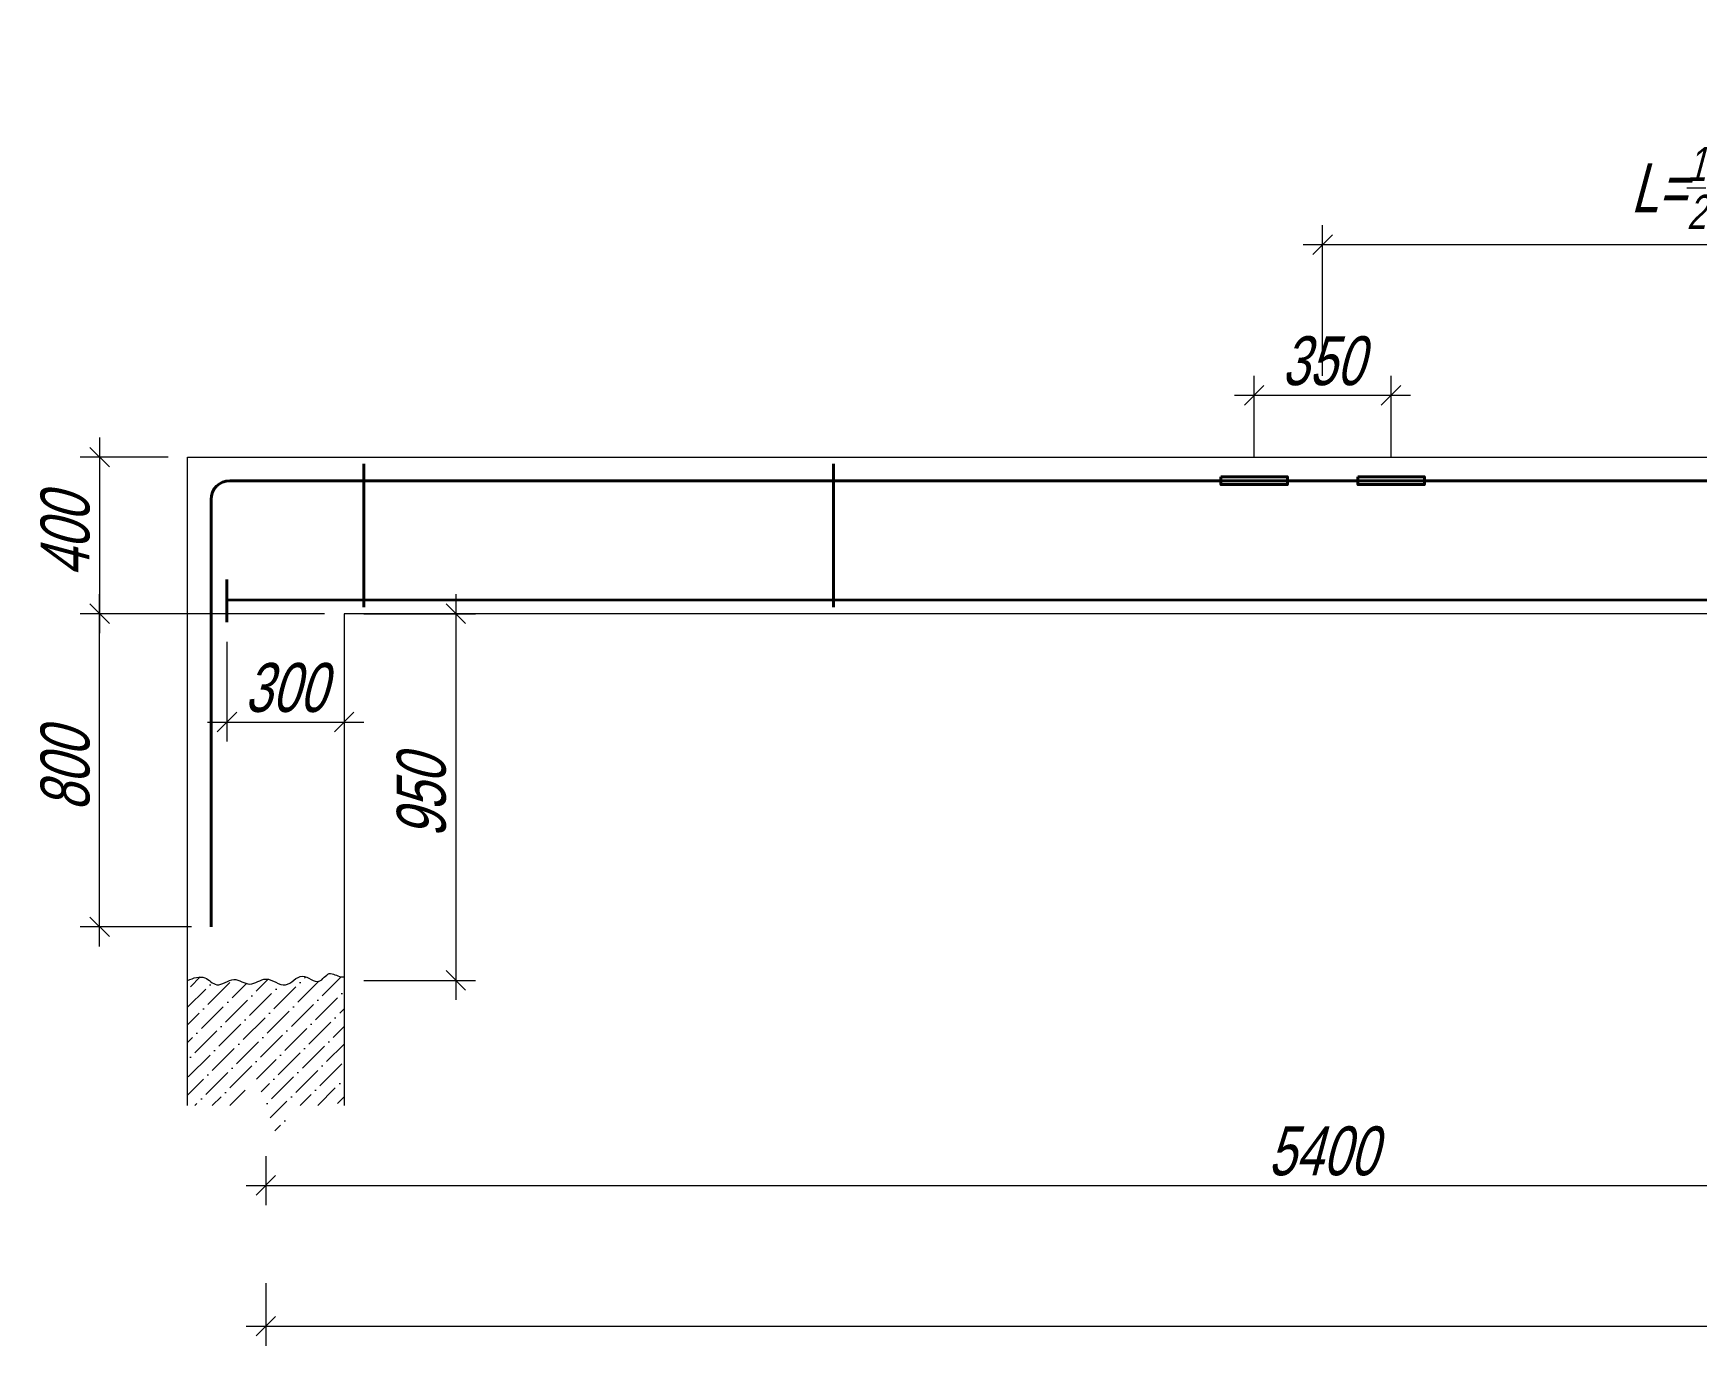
# Model space of a CAD drawing. Header units: millimetres. Extents: x 5929542 to 6152618, y 10240044 to 10382466.
# Drawn here: x 6134045 to 6138296, y 10270464 to 10273818 of the extents above; entities that cross this region are included whole.
import ezdxf

# ---------------------------------------------------------------- set-up
doc = ezdxf.new("R2010")
doc.units = ezdxf.units.MM
doc.header["$PDMODE"] = 35
doc.layers.get('Defpoints').update_dxf_attribs({"color": 253})
for name, color, linetype, lineweight in [('арматура', 7, 'Continuous', 40), ('Построения', 7, 'Continuous', 13), ('Размеры', 172, 'Continuous', 13)]:
    doc.layers.add(name, color=color, linetype=linetype, lineweight=lineweight)
doc.styles.add('GOST 2.304', font='mipgost.ttf', dxfattribs={"width": 0.75, "oblique": 15})
doc.dimstyles.new('SPDS', dxfattribs={"dimtxt": 2.5, "dimasz": 1, "dimexe": 1, "dimexo": 1, "dimgap": 0.5, "dimtad": 1, "dimdec": 0, "dimrnd": 0.001, "dimtxsty": 'GOST 2.304', "dimblk": 'OBLIQUE', "dimcen": 2.5, "dimdle": 1, "dimclrd": 256, "dimclre": 256, "dimclrt": 256, "dimadec": 0, "dimazin": 2, "dimtfac": 0.75, "dimtdec": 0, "dimtmove": 1, "dimatfit": 3, "dimfxl": 1, "dimtolj": 1, "dimlwd": -1, "dimlwe": -1, "dimarcsym": 0})

# ---------------------------------------------------------------- blocks, each defined once
blk = doc.blocks.new('_Oblique')
at = {"color": 0, "linetype": 'ByBlock', "lineweight": -2}
blk.add_line((-0.5, -0.5), (0.5, 0.5), dxfattribs=at)
blk = doc.blocks.new('*D362')
at = {"layer": 'Defpoints', "color": 0, "ltscale": 100, "transparency": 16777216}
for p in [(6134639.6, 10270674.3), (6145440.3, 10270674.3), (6145440.3, 10270514.5)]:
    blk.add_point(p, dxfattribs=at)
at = {"layer": 'Размеры', "ltscale": 100, "transparency": 16777216}
for p, q in [((6134639.6, 10270624.3), (6134639.6, 10270464.5)), ((6145440.3, 10270624.3), (6145440.3, 10270464.5)), ((6134589.6, 10270514.5), (6145490.3, 10270514.5))]:
    blk.add_line(p, q, dxfattribs=at)
at = {"layer": 'Размеры', "ltscale": 100, "transparency": 16777216, "xscale": 50.00000000000001, "yscale": 50.00000000000001, "zscale": 50.00000000000001, "rotation": 180}
blk.add_blockref('_Oblique', (6134639.6, 10270514.5), dxfattribs=at)
at = {"layer": 'Размеры', "ltscale": 100, "transparency": 16777216, "xscale": 50.00000000000001, "yscale": 50.00000000000001, "zscale": 50.00000000000001}
blk.add_blockref('_Oblique', (6145440.3, 10270514.5), dxfattribs=at)
at = {"layer": 'Размеры', "ltscale": 100, "transparency": 16777216, "insert": (6140039.9, 10270602), "char_height": 125, "attachment_point": 5, "style": 'GOST 2.304'}
blk.add_mtext('\\A1;10800', dxfattribs=at)
blk = doc.blocks.new('*D363')
at = {"layer": 'Defpoints', "color": 0, "ltscale": 100, "transparency": 16777216}
for p in [(6134639.6, 10270998.6), (6140040.3, 10270998.6), (6140040.3, 10270874)]:
    blk.add_point(p, dxfattribs=at)
at = {"layer": 'Размеры', "ltscale": 100, "transparency": 16777216}
for p, q in [((6134639.6, 10270948.6), (6134639.6, 10270824)), ((6140040.3, 10270948.6), (6140040.3, 10270824)), ((6134589.6, 10270874), (6140090.3, 10270874))]:
    blk.add_line(p, q, dxfattribs=at)
at = {"layer": 'Размеры', "ltscale": 100, "transparency": 16777216, "xscale": 50.00000000000001, "yscale": 50.00000000000001, "zscale": 50.00000000000001, "rotation": 180}
blk.add_blockref('_Oblique', (6134639.6, 10270874), dxfattribs=at)
at = {"layer": 'Размеры', "ltscale": 100, "transparency": 16777216, "xscale": 50.00000000000001, "yscale": 50.00000000000001, "zscale": 50.00000000000001}
blk.add_blockref('_Oblique', (6140040.3, 10270874), dxfattribs=at)
at = {"layer": 'Размеры', "ltscale": 100, "transparency": 16777216, "insert": (6137339.9, 10270961.5), "char_height": 125, "attachment_point": 5, "style": 'GOST 2.304'}
blk.add_mtext('\\A1;5400', dxfattribs=at)
blk = doc.blocks.new('*D367')
at = {"layer": 'Defpoints', "color": 0, "ltscale": 100, "transparency": 16777216}
for p in [(6134840.3, 10272334.7), (6134840.3, 10271397.9), (6135125.1, 10271397.9)]:
    blk.add_point(p, dxfattribs=at)
at = {"layer": 'Размеры', "ltscale": 100, "transparency": 16777216}
for p, q in [((6135125.1, 10272384.7), (6135125.1, 10271347.9)), ((6134890.3, 10272334.7), (6135175.1, 10272334.7)), ((6134890.3, 10271397.9), (6135175.1, 10271397.9))]:
    blk.add_line(p, q, dxfattribs=at)
at = {"layer": 'Размеры', "ltscale": 100, "transparency": 16777216, "xscale": 50.00000000000001, "yscale": 50.00000000000001, "zscale": 50.00000000000001}
for p, rotation in [((6135125.1, 10272334.7), 90), ((6135125.1, 10271397.9), 270)]:
    blk.add_blockref('_Oblique', p, dxfattribs=dict(at, rotation=rotation))
at = {"layer": 'Размеры', "ltscale": 100, "transparency": 16777216, "insert": (6135037.6, 10271866.3), "char_height": 125, "attachment_point": 5, "rotation": 90, "style": 'GOST 2.304'}
blk.add_mtext('\\A1;950', dxfattribs=at)
blk = doc.blocks.new('*D368')
at = {"layer": 'Defpoints', "color": 0, "ltscale": 100, "transparency": 16777216}
for p in [(6137514.9, 10272892.9), (6137164.9, 10272684.7), (6137514.9, 10272684.7)]:
    blk.add_point(p, dxfattribs=at)
at = {"layer": 'Размеры', "ltscale": 100, "transparency": 16777216}
for p, q in [((6137164.9, 10272734.7), (6137164.9, 10272942.9)), ((6137514.9, 10272734.7), (6137514.9, 10272942.9)), ((6137114.9, 10272892.9), (6137564.9, 10272892.9))]:
    blk.add_line(p, q, dxfattribs=at)
at = {"layer": 'Размеры', "ltscale": 100, "transparency": 16777216, "xscale": 50.00000000000001, "yscale": 50.00000000000001, "zscale": 50.00000000000001, "rotation": 180}
blk.add_blockref('_Oblique', (6137164.9, 10272892.9), dxfattribs=at)
at = {"layer": 'Размеры', "ltscale": 100, "transparency": 16777216, "xscale": 50.00000000000001, "yscale": 50.00000000000001, "zscale": 50.00000000000001}
blk.add_blockref('_Oblique', (6137514.9, 10272892.9), dxfattribs=at)
at = {"layer": 'Размеры', "ltscale": 100, "transparency": 16777216, "insert": (6137339.9, 10272980.4), "char_height": 125, "attachment_point": 5, "style": 'GOST 2.304'}
blk.add_mtext('\\A1;350', dxfattribs=at)
blk = doc.blocks.new('*D369')
at = {"layer": 'Defpoints', "color": 0, "ltscale": 100, "transparency": 16777216}
for p in [(6140040.3, 10273277.8), (6137339.9, 10272892.9), (6140040.3, 10272923.2)]:
    blk.add_point(p, dxfattribs=at)
at = {"layer": 'Размеры', "ltscale": 100, "transparency": 16777216}
for p, q in [((6137339.9, 10272942.9), (6137339.9, 10273327.8)), ((6140040.3, 10272973.2), (6140040.3, 10273327.8)), ((6137289.9, 10273277.8), (6140090.3, 10273277.8))]:
    blk.add_line(p, q, dxfattribs=at)
at = {"layer": 'Размеры', "ltscale": 100, "transparency": 16777216, "xscale": 50.00000000000001, "yscale": 50.00000000000001, "zscale": 50.00000000000001, "rotation": 180}
blk.add_blockref('_Oblique', (6137339.9, 10273277.8), dxfattribs=at)
at = {"layer": 'Размеры', "ltscale": 100, "transparency": 16777216, "xscale": 50.00000000000001, "yscale": 50.00000000000001, "zscale": 50.00000000000001}
blk.add_blockref('_Oblique', (6140040.3, 10273277.8), dxfattribs=at)
at = {"layer": 'Размеры', "ltscale": 100, "transparency": 16777216, "insert": (6138690.1, 10273422.7), "char_height": 125, "attachment_point": 5, "style": 'GOST 2.304'}
blk.add_mtext('\\A1;\\A1;L={\\H0.7x;\\S1/2;} пролета = 2700', dxfattribs=at)
blk = doc.blocks.new('*D649')
at = {"layer": 'Defpoints', "color": 0, "ltscale": 100, "transparency": 16777216}
for p in [(6134540.1, 10272313.2), (6134839.6, 10272216.1), (6134839.6, 10272058)]:
    blk.add_point(p, dxfattribs=at)
at = {"layer": 'Размеры', "ltscale": 100, "transparency": 16777216}
for p, q in [((6134540.1, 10272263.2), (6134540.1, 10272008)), ((6134839.6, 10272166.1), (6134839.6, 10272008)), ((6134490.1, 10272058), (6134889.6, 10272058))]:
    blk.add_line(p, q, dxfattribs=at)
at = {"layer": 'Размеры', "ltscale": 100, "transparency": 16777216, "xscale": 50.00000000000001, "yscale": 50.00000000000001, "zscale": 50.00000000000001, "rotation": 180}
blk.add_blockref('_Oblique', (6134540.1, 10272058), dxfattribs=at)
at = {"layer": 'Размеры', "ltscale": 100, "transparency": 16777216, "xscale": 50.00000000000001, "yscale": 50.00000000000001, "zscale": 50.00000000000001}
blk.add_blockref('_Oblique', (6134839.6, 10272058), dxfattribs=at)
at = {"layer": 'Размеры', "ltscale": 100, "transparency": 16777216, "insert": (6134689.8, 10272145.5), "char_height": 125, "attachment_point": 5, "style": 'GOST 2.304'}
blk.add_mtext('\\A1;300', dxfattribs=at)
blk = doc.blocks.new('*D650')
at = {"layer": 'Defpoints', "color": 0, "ltscale": 100, "transparency": 16777216}
for p in [(6134214.8, 10272334.7), (6134839.6, 10272334.7), (6134499.6, 10271534.7)]:
    blk.add_point(p, dxfattribs=at)
at = {"layer": 'Размеры', "ltscale": 100, "transparency": 16777216}
for p, q in [((6134214.8, 10271484.7), (6134214.8, 10272384.7)), ((6134789.6, 10272334.7), (6134164.8, 10272334.7)), ((6134449.6, 10271534.7), (6134164.8, 10271534.7))]:
    blk.add_line(p, q, dxfattribs=at)
at = {"layer": 'Размеры', "ltscale": 100, "transparency": 16777216, "xscale": 50.00000000000001, "yscale": 50.00000000000001, "zscale": 50.00000000000001}
for p, rotation in [((6134214.8, 10272334.7), 90), ((6134214.8, 10271534.7), 270)]:
    blk.add_blockref('_Oblique', p, dxfattribs=dict(at, rotation=rotation))
at = {"layer": 'Размеры', "ltscale": 100, "transparency": 16777216, "insert": (6134127.3, 10271934.7), "char_height": 125, "attachment_point": 5, "rotation": 90, "style": 'GOST 2.304'}
blk.add_mtext('\\A1;800', dxfattribs=at)
blk = doc.blocks.new('*D691')
at = {"layer": 'Defpoints', "color": 0, "ltscale": 100, "transparency": 16777216}
for p in [(6134439.6, 10272734.7), (6134214.8, 10272334.7), (6134439.6, 10272334.7)]:
    blk.add_point(p, dxfattribs=at)
at = {"layer": 'Размеры', "ltscale": 100, "transparency": 16777216}
for p, q in [((6134214.8, 10272784.7), (6134214.8, 10272284.7)), ((6134389.6, 10272734.7), (6134164.8, 10272734.7)), ((6134389.6, 10272334.7), (6134164.8, 10272334.7))]:
    blk.add_line(p, q, dxfattribs=at)
at = {"layer": 'Размеры', "ltscale": 100, "transparency": 16777216, "xscale": 50.00000000000001, "yscale": 50.00000000000001, "zscale": 50.00000000000001}
for p, rotation in [((6134214.8, 10272734.7), 90), ((6134214.8, 10272334.7), 270)]:
    blk.add_blockref('_Oblique', p, dxfattribs=dict(at, rotation=rotation))
at = {"layer": 'Размеры', "ltscale": 100, "transparency": 16777216, "insert": (6134127.3, 10272534.7), "char_height": 125, "attachment_point": 5, "rotation": 90, "style": 'GOST 2.304'}
blk.add_mtext('\\A1;400', dxfattribs=at)

msp = doc.modelspace()

# ---------------------------------------------------------------- hatches: boundary and pattern name
at = {"layer": 'Построения', "ltscale": 100}
h = msp.add_hatch(dxfattribs=at)
h.set_pattern_fill('ANSI36', color=256, scale=10)
edge = h.paths.add_edge_path()
edge.add_spline(control_points=[(6134839.59807, 10271407.25807), (6134836.92022, 10271407.08854), (6134823.99567, 10271406.27033), (6134799.50316, 10271426.50284), (6134774.81632, 10271379.23855), (6134729.92153, 10271427.21267), (6134690.28212, 10271367.30342), (6134642.08373, 10271416.44114), (6134598.78189, 10271376.27298), (6134557.13014, 10271413.57191), (6134516.06382, 10271373.42886), (6134482.37414, 10271414.70199), (6134454.9793, 10271403.94156), (6134439.59807, 10271397.89996)], knot_values=[0, 0, 0, 0, 8.051882308, 38.8620404334, 71.2918146394, 115.7714588488, 164.6618514314, 217.0168316465, 260.3445665495, 302.0858480633, 348.0870173524, 383.0098753833, 427.7222138427, 427.7222138427, 427.7222138427, 427.7222138427], degree=3, periodic=0)
edge.add_line((6134439.59807, 10271397.89996), (6134439.59807, 10271078.10513))
edge.add_line((6134439.59807, 10271078.10513), (6134577.09807, 10271078.10513))
edge.add_line((6134577.09807, 10271078.10513), (6134608.34807, 10271165.60513))
edge.add_line((6134608.34807, 10271165.60513), (6134670.84807, 10270990.60513))
edge.add_line((6134670.84807, 10270990.60513), (6134702.09807, 10271078.10513))
edge.add_line((6134702.09807, 10271078.10513), (6134839.59807, 10271078.10513))
edge.add_line((6134839.59807, 10271078.10513), (6134839.59807, 10271407.25807))

# ---------------------------------------------------------------- linework, layer by layer
at = {"layer": 'арматура', "ltscale": 100}
for p, q in [((6134890.30169, 10272717.71537), (6134890.30169, 10272351.74561)), ((6136090.30169, 10272717.71537), (6136090.30169, 10272351.74561)), ((6134540.05637, 10272313.20737), (6134540.05637, 10272422.32164))]:
    msp.add_line(p, q, dxfattribs=at)
at = {"layer": 'арматура', "ltscale": 10}
for p, q in [((6145533.0053, 10272674.72799), (6134547.59807, 10272674.72799)), ((6134499.59807, 10272626.72799), (6134499.59807, 10271534.73049)), ((6145540.54685, 10272369.73049), (6134540.05653, 10272369.87915))]:
    msp.add_line(p, q, dxfattribs=at)
for points in [[(6137079.94988, 10272684.72799), (6137249.94988, 10272684.72799), (6137249.94988, 10272664.72799), (6137079.94988, 10272664.72799)], [(6137429.94988, 10272684.72799), (6137599.94988, 10272684.72799), (6137599.94988, 10272664.72799), (6137429.94988, 10272664.72799)]]:
    msp.add_lwpolyline(points, close=True, dxfattribs=at)
msp.add_arc((6134547.59807, 10272626.72799), 48, 90, 180, dxfattribs=at)
at = {"layer": 'Построения', "ltscale": 100}
for points in [[(6134439.59807, 10271078.10513), (6134439.59807, 10272734.73049), (6134839.59807, 10272734.73049)], [(6134839.59807, 10272734.73049), (6145640.30169, 10272734.73049), (6145640.30169, 10272334.73049)], [(6134839.59807, 10272334.73049), (6134839.59807, 10271078.10513)], [(6139840.30169, 10272334.73049), (6134839.59807, 10272334.73049)]]:
    msp.add_lwpolyline(points, dxfattribs=at)
msp.add_spline([(6134439.59807, 10271397.89996), (6134483.83755, 10271404.38551), (6134514.09735, 10271386.95133), (6134558.14625, 10271400.21035), (6134598.22274, 10271388.53947), (6134639.59807, 10271401.39927), (6134689.7757, 10271386.45771), (6134733.29373, 10271408.73891), (6134775.83168, 10271395.7404), (6134801.77643, 10271415.19703), (6134831.54619, 10271407.25807), (6134839.59807, 10271407.25807)], degree=3, dxfattribs=at)

# ---------------------------------------------------------------- dimensions: what is measured, and where the dimension line sits
at = {"layer": 'Размеры', "ltscale": 100}
dim = msp.add_linear_dim(base=(6140040.30169, 10273277.8318), p1=(6137339.94988, 10272892.8866), p2=(6140040.30169, 10272923.17852), text='\\A1;L={\\H0.7x;\\S1/2;} пролета = 2700', dimstyle='SPDS', override={"dimscale": 50, "dimlfac": 1, "dimrnd": 5, "dimtxsty": 'GOST 2.304', "dimtolj": 1}, dxfattribs=at)
dim.commit()
dim.dimension.update_dxf_attribs({"geometry": '*D369', "text_midpoint": (6138690.12578, 10273422.72763)})
for base, p1, p2, override, picture, middle in [((6137514.94988, 10272892.8866), (6137164.94988, 10272684.72799), (6137514.94988, 10272684.72799), {"dimscale": 50, "dimrnd": 5}, '*D368', (6137339.94988, 10272980.3866)), ((6134839.59807, 10272057.96287), (6134540.05637, 10272313.20737), (6134839.59807, 10272216.11476), {"dimscale": 50, "dimrnd": 5}, '*D649', (6134689.82722, 10272145.46287)), ((6140040.30169, 10270874.01951), (6134639.59807, 10270998.58968), (6140040.30169, 10270998.58968), {"dimscale": 50, "dimlfac": 1, "dimrnd": 5, "dimtxsty": 'GOST 2.304', "dimtolj": 1}, '*D363', (6137339.94988, 10270961.51951)), ((6145440.30169, 10270514.47949), (6134639.59807, 10270674.25019), (6145440.30169, 10270674.25019), {"dimscale": 50, "dimlfac": 1, "dimrnd": 5, "dimtxsty": 'GOST 2.304', "dimtolj": 1}, '*D362', (6140039.94988, 10270601.97949))]:
    dim = msp.add_linear_dim(base=base, p1=p1, p2=p2, dimstyle='SPDS', override=override, dxfattribs=at)
    dim.commit()
    dim.dimension.update_dxf_attribs({"geometry": picture, "text_midpoint": middle})
for p1, p2, picture, middle in [((6134439.59807, 10272734.73049), (6134439.59807, 10272334.73049), '*D691', (6134127.31243, 10272534.73049)), ((6134499.59807, 10271534.73049), (6134839.59807, 10272334.73049), '*D650', (6134127.31243, 10271934.73049))]:
    dim = msp.add_linear_dim(base=(6134214.81243, 10272334.73049), p1=p1, p2=p2, angle=90, dimstyle='SPDS', override={"dimscale": 50, "dimrnd": 5}, dxfattribs=at)
    dim.commit()
    dim.dimension.update_dxf_attribs({"geometry": picture, "text_midpoint": middle})
dim = msp.add_linear_dim(base=(6135125.06489, 10271397.89996), p1=(6134840.30169, 10272334.73049), p2=(6134840.30169, 10271397.89996), angle=90, text='950', dimstyle='SPDS', override={"dimscale": 50, "dimrnd": 5}, dxfattribs=at)
dim.commit()
dim.dimension.update_dxf_attribs({"geometry": '*D367', "text_midpoint": (6135037.56489, 10271866.31523)})

doc.saveas('drawing.dxf')
